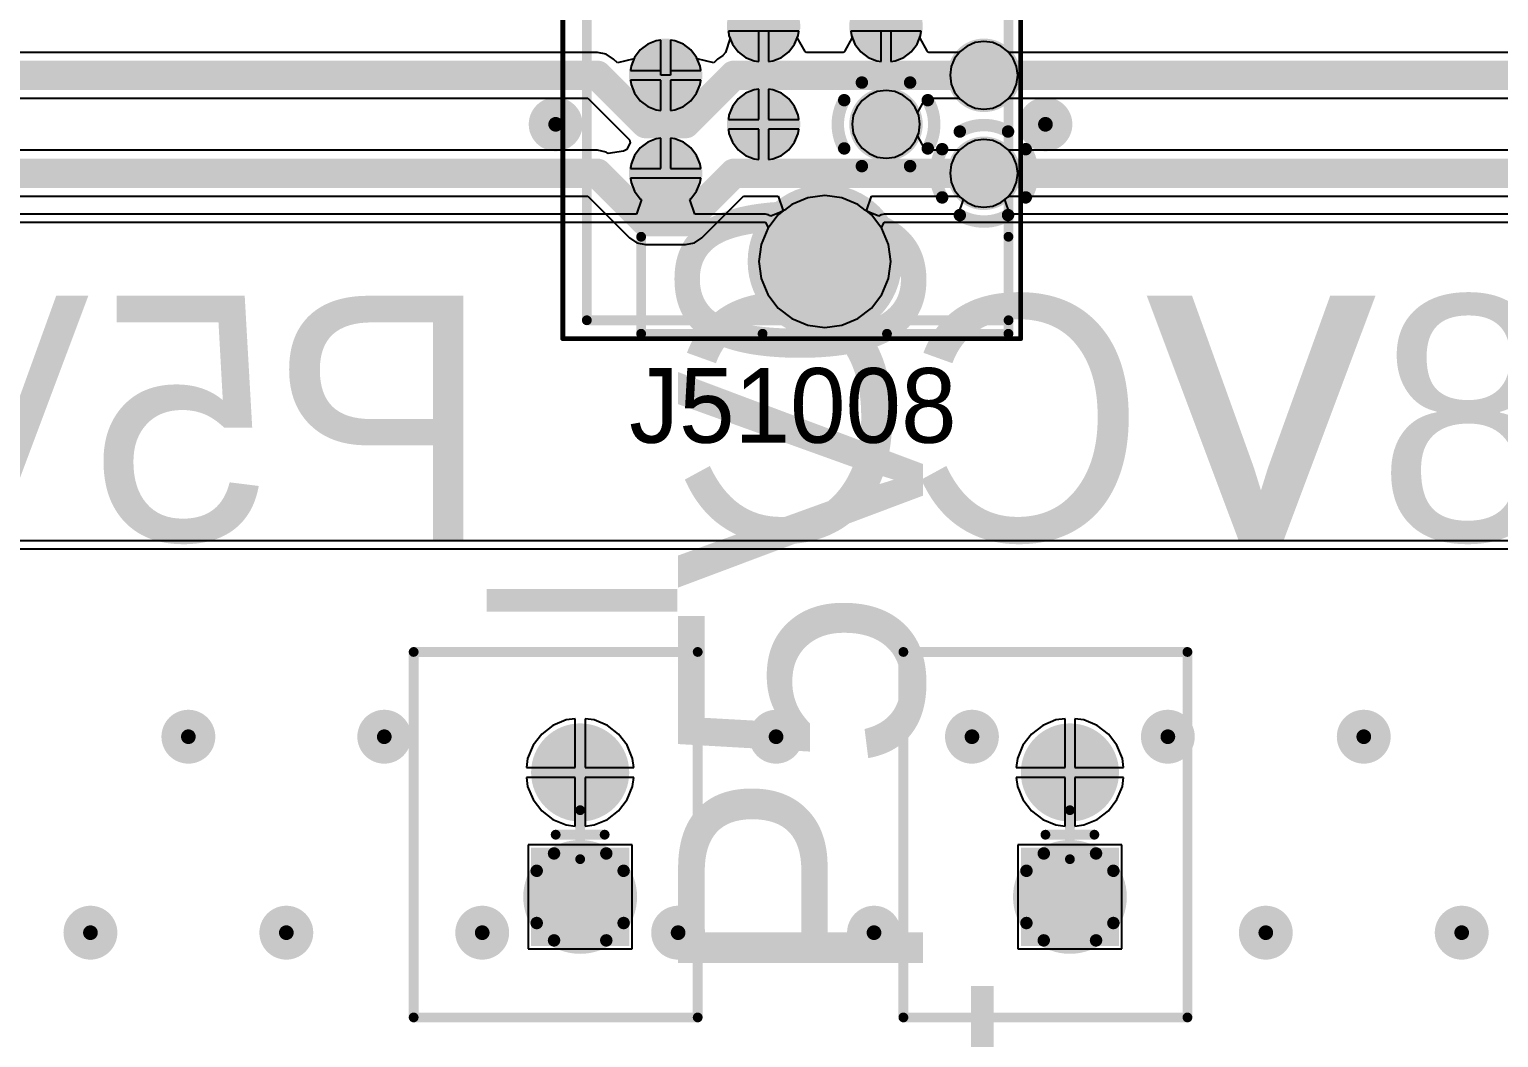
# Model space of a CAD drawing. Header units: millimetres. Extents: x 372 to 687, y 380 to 482.
# Drawn here: x 414.75 to 444.75, y 421.86 to 442.44 of the extents above; entities that cross this region are included whole.
import ezdxf

# ---------------------------------------------------------------- set-up
doc = ezdxf.new("R2010")
doc.units = ezdxf.units.MM
for name, color, linetype in [('BottomLayer', 5, 'Continuous'), ('BottomOverlay', 54, 'Continuous'), ('BottomSolder', 6, 'Continuous'), ('InternalPlane1', 76, 'Continuous'), ('InternalPlane2', 16, 'Continuous'), ('Mechanical13', 56, 'Continuous'), ('Mechanical15', 56, 'Continuous'), ('MultiLayer', 9, 'Continuous'), ('PadHoleLayer', 156, 'Continuous'), ('TopLayer', 1, 'Continuous'), ('TopOverlay', 2, 'Continuous'), ('TopSolder', 216, 'Continuous'), ('ViaHoleLayer', 16, 'Continuous')]:
    doc.layers.add(name, color=color, linetype=linetype)

# ---------------------------------------------------------------- blocks, each defined once
blk = doc.blocks.new('PCI_E_______36P_324')
at = {"layer": 'BottomLayer'}
for points, const_width in [([(7.238, 3.245, 1), (7.763, 3.245, 1)], 0.525), ([(9.238, 3.245, 1), (9.763, 3.245, 1)], 0.525), ([(6.238, 1.245, 1), (6.763, 1.245, 1)], 0.525), ([(8.238, 1.245, 1), (8.763, 1.245, 1)], 0.525), ([(10.788, -0.005, 1), (11.813, -0.005, 1)], 1.025), ([(6.238, -1.255, 1), (6.763, -1.255, 1)], 0.525), ([(8.238, -1.255, 1), (8.763, -1.255, 1)], 0.525), ([(7.238, -3.255, 1), (7.763, -3.255, 1)], 0.525), ([(9.238, -3.255, 1), (9.763, -3.255, 1)], 0.525)]:
    blk.add_lwpolyline(points, format="xyb", close=True, dxfattribs=dict(at, const_width=const_width))
at = {"layer": 'BottomSolder'}
for points, const_width in [([(7.187, 3.245, 1), (7.814, 3.245, 1)], 0.627), ([(9.187, 3.245, 1), (9.814, 3.245, 1)], 0.627), ([(6.187, 1.245, 1), (6.814, 1.245, 1)], 0.627), ([(8.187, 1.245, 1), (8.814, 1.245, 1)], 0.627), ([(10.737, -0.005, 1), (11.864, -0.005, 1)], 1.127), ([(6.187, -1.255, 1), (6.814, -1.255, 1)], 0.627), ([(8.187, -1.255, 1), (8.814, -1.255, 1)], 0.627), ([(7.187, -3.255, 1), (7.814, -3.255, 1)], 0.627), ([(9.187, -3.255, 1), (9.814, -3.255, 1)], 0.627)]:
    blk.add_lwpolyline(points, format="xyb", close=True, dxfattribs=dict(at, const_width=const_width))
at = {"layer": 'InternalPlane1', "const_width": 0.254}
for points in [[(9.008, 4.098, -0.267949), (9.993, 4.098)], [(8.647, 2.752, -0.267949), (8.647, 3.737)], [(10.354, 3.737, -0.267949), (10.354, 2.752)], [(9.993, 2.392, -0.267949), (9.008, 2.392)]]:
    blk.add_lwpolyline(points, format="xyb", dxfattribs=at)
at = {"layer": 'InternalPlane1'}
for points, const_width in [([(8.944, 4.098, 1), (9.071, 4.098, 1)], 0.127), ([(9.929, 4.098, 1), (10.056, 4.098, 1)], 0.127), ([(7.125, 3.245, 1), (7.875, 3.245, 1)], 0.75), ([(8.584, 3.737, 1), (8.711, 3.737, 1)], 0.127), ([(10.29, 3.737, 1), (10.417, 3.737, 1)], 0.127), ([(8.584, 2.752, 1), (8.711, 2.752, 1)], 0.127), ([(10.29, 2.752, 1), (10.417, 2.752, 1)], 0.127), ([(8.944, 2.392, 1), (9.071, 2.392, 1)], 0.127), ([(9.929, 2.392, 1), (10.056, 2.392, 1)], 0.127), ([(6.125, 1.245, 1), (6.875, 1.245, 1)], 0.75), ([(8.125, 1.245, 1), (8.875, 1.245, 1)], 0.75), ([(10.513, -0.005, 1), (12.088, -0.005, 1)], 1.575), ([(6.125, -1.255, 1), (6.875, -1.255, 1)], 0.75), ([(8.125, -1.255, 1), (8.875, -1.255, 1)], 0.75), ([(7.125, -3.255, 1), (7.875, -3.255, 1)], 0.75), ([(9.125, -3.255, 1), (9.875, -3.255, 1)], 0.75)]:
    blk.add_lwpolyline(points, format="xyb", close=True, dxfattribs=dict(at, const_width=const_width))
at = {"layer": 'InternalPlane2'}
for points, const_width in [([(7.125, 3.245, 1), (7.875, 3.245, 1)], 0.75), ([(9.125, 3.245, 1), (9.875, 3.245, 1)], 0.75), ([(7.944, 2.098, 1), (8.071, 2.098, 1)], 0.127), ([(8.929, 2.098, 1), (9.056, 2.098, 1)], 0.127), ([(6.125, 1.245, 1), (6.875, 1.245, 1)], 0.75), ([(7.584, 1.737, 1), (7.711, 1.737, 1)], 0.127), ([(9.29, 1.737, 1), (9.417, 1.737, 1)], 0.127), ([(10.513, -0.005, 1), (12.088, -0.005, 1)], 1.575), ([(7.584, 0.752, 1), (7.711, 0.752, 1)], 0.127), ([(9.29, 0.752, 1), (9.417, 0.752, 1)], 0.127), ([(7.944, 0.392, 1), (8.071, 0.392, 1)], 0.127), ([(8.929, 0.392, 1), (9.056, 0.392, 1)], 0.127), ([(6.125, -1.255, 1), (6.875, -1.255, 1)], 0.75), ([(8.125, -1.255, 1), (8.875, -1.255, 1)], 0.75), ([(7.125, -3.255, 1), (7.875, -3.255, 1)], 0.75), ([(9.125, -3.255, 1), (9.875, -3.255, 1)], 0.75)]:
    blk.add_lwpolyline(points, format="xyb", close=True, dxfattribs=dict(at, const_width=const_width))
at = {"layer": 'InternalPlane2', "const_width": 0.254}
for points in [[(8.008, 2.098, -0.267949), (8.993, 2.098)], [(7.647, 0.752, -0.267949), (7.647, 1.737)], [(9.354, 1.737, -0.267949), (9.354, 0.752)], [(8.993, 0.392, -0.267949), (8.008, 0.392)]]:
    blk.add_lwpolyline(points, format="xyb", dxfattribs=at)
at = {"layer": 'Mechanical13', "const_width": 0.2}
for points in [[(12.5, 3.747), (-12.5, 3.747)], [(12.5, -4.864), (12.5, 3.747)], [(12.5, -4.864), (-12.5, -4.864)]]:
    blk.add_lwpolyline(points, dxfattribs=at)
at = {"layer": 'Mechanical13', "const_width": 0.1}
for points in [[(12.45, 3.747, 1), (12.55, 3.747, 1)], [(12.45, 3.747, 1), (12.55, 3.747, 1)], [(12.45, -4.864, 1), (12.55, -4.864, 1)], [(12.45, -4.864, 1), (12.55, -4.864, 1)]]:
    blk.add_lwpolyline(points, format="xyb", close=True, dxfattribs=at)
at = {"layer": 'Mechanical15', "const_width": 0.1}
for points in [[(12.875, 3.995), (-12.6, 3.995)], [(12.875, -5.355), (12.875, 3.995)], [(12.875, -5.355), (-12.6, -5.355)]]:
    blk.add_lwpolyline(points, dxfattribs=at)
at = {"layer": 'Mechanical15', "const_width": 0.05}
for points in [[(12.85, 3.995, 1), (12.9, 3.995, 1)], [(12.85, 3.995, 1), (12.9, 3.995, 1)], [(12.85, -5.355, 1), (12.9, -5.355, 1)], [(12.85, -5.355, 1), (12.9, -5.355, 1)]]:
    blk.add_lwpolyline(points, format="xyb", close=True, dxfattribs=at)
at = {"layer": 'MultiLayer'}
for points, const_width in [([(7.238, 3.245, 1), (7.763, 3.245, 1)], 0.525), ([(9.238, 3.245, 1), (9.763, 3.245, 1)], 0.525), ([(6.238, 1.245, 1), (6.763, 1.245, 1)], 0.525), ([(8.238, 1.245, 1), (8.763, 1.245, 1)], 0.525), ([(10.788, -0.005, 1), (11.813, -0.005, 1)], 1.025), ([(6.238, -1.255, 1), (6.763, -1.255, 1)], 0.525), ([(8.238, -1.255, 1), (8.763, -1.255, 1)], 0.525), ([(7.238, -3.255, 1), (7.763, -3.255, 1)], 0.525), ([(9.238, -3.255, 1), (9.763, -3.255, 1)], 0.525)]:
    blk.add_lwpolyline(points, format="xyb", close=True, dxfattribs=dict(at, const_width=const_width))
at = {"layer": 'PadHoleLayer'}
for points, const_width in [([(7.325, 3.245, 1), (7.675, 3.245, 1)], 0.35), ([(9.325, 3.245, 1), (9.675, 3.245, 1)], 0.35), ([(6.325, 1.245, 1), (6.675, 1.245, 1)], 0.35), ([(8.325, 1.245, 1), (8.675, 1.245, 1)], 0.35), ([(10.713, -0.005, 1), (11.888, -0.005, 1)], 1.175), ([(6.325, -1.255, 1), (6.675, -1.255, 1)], 0.35), ([(8.325, -1.255, 1), (8.675, -1.255, 1)], 0.35), ([(7.325, -3.255, 1), (7.675, -3.255, 1)], 0.35), ([(9.325, -3.255, 1), (9.675, -3.255, 1)], 0.35)]:
    blk.add_lwpolyline(points, format="xyb", close=True, dxfattribs=dict(at, const_width=const_width))
at = {"layer": 'TopLayer'}
for points, const_width in [([(7.238, 3.245, 1), (7.763, 3.245, 1)], 0.525), ([(9.238, 3.245, 1), (9.763, 3.245, 1)], 0.525), ([(6.238, 1.245, 1), (6.763, 1.245, 1)], 0.525), ([(8.238, 1.245, 1), (8.763, 1.245, 1)], 0.525), ([(10.788, -0.005, 1), (11.813, -0.005, 1)], 1.025), ([(6.238, -1.255, 1), (6.763, -1.255, 1)], 0.525), ([(8.238, -1.255, 1), (8.763, -1.255, 1)], 0.525), ([(7.238, -3.255, 1), (7.763, -3.255, 1)], 0.525), ([(9.238, -3.255, 1), (9.763, -3.255, 1)], 0.525)]:
    blk.add_lwpolyline(points, format="xyb", close=True, dxfattribs=dict(at, const_width=const_width))
at = {"layer": 'TopOverlay', "const_width": 0.2}
for points in [[(12.775, 3.745), (10.795, 3.745)], [(12.775, 1.265), (12.775, 3.745)], [(12.775, -3.755), (12.775, -1.275)], [(12.775, -3.755), (10.795, -3.755)]]:
    blk.add_lwpolyline(points, dxfattribs=at)
at = {"layer": 'TopOverlay', "const_width": 0.1}
for points in [[(10.745, 3.745, 1), (10.845, 3.745, 1)], [(12.725, 3.745, 1), (12.825, 3.745, 1)], [(12.725, 3.745, 1), (12.825, 3.745, 1)], [(12.725, 1.265, 1), (12.825, 1.265, 1)], [(12.725, -1.275, 1), (12.825, -1.275, 1)], [(10.745, -3.755, 1), (10.845, -3.755, 1)], [(12.725, -3.755, 1), (12.825, -3.755, 1)], [(12.725, -3.755, 1), (12.825, -3.755, 1)]]:
    blk.add_lwpolyline(points, format="xyb", close=True, dxfattribs=at)
at = {"layer": 'TopSolder'}
for points, const_width in [([(7.187, 3.245, 1), (7.814, 3.245, 1)], 0.627), ([(9.187, 3.245, 1), (9.814, 3.245, 1)], 0.627), ([(6.187, 1.245, 1), (6.814, 1.245, 1)], 0.627), ([(8.187, 1.245, 1), (8.814, 1.245, 1)], 0.627), ([(10.737, -0.005, 1), (11.864, -0.005, 1)], 1.127), ([(6.187, -1.255, 1), (6.814, -1.255, 1)], 0.627), ([(8.187, -1.255, 1), (8.814, -1.255, 1)], 0.627), ([(7.187, -3.255, 1), (7.814, -3.255, 1)], 0.627), ([(9.187, -3.255, 1), (9.814, -3.255, 1)], 0.627)]:
    blk.add_lwpolyline(points, format="xyb", close=True, dxfattribs=dict(at, const_width=const_width))
blk = doc.blocks.new('JST_2P_B_413')
at = {"layer": 'BottomLayer', "const_width": 0.9}
blk.add_lwpolyline([(-0.45, -1.27, 1), (0.45, -1.27, 1)], format="xyb", close=True, dxfattribs=at)
at = {"layer": 'BottomLayer'}
blk.add_solid([(-0.9, 0.37), (0.9, 0.37), (-0.9, 2.17), (0.9, 2.17)], dxfattribs=at)
at = {"layer": 'BottomSolder', "const_width": 1.002}
blk.add_lwpolyline([(-0.501, -1.27, 1), (0.501, -1.27, 1)], format="xyb", close=True, dxfattribs=at)
at = {"layer": 'BottomSolder'}
blk.add_solid([(-1.002, 0.268), (1.002, 0.268), (-1.002, 2.272), (1.002, 2.272)], dxfattribs=at)
at = {"layer": 'InternalPlane1', "const_width": 0.8}
for points in [[(-0.4, 1.27, 1), (0.4, 1.27, 1)], [(-0.4, -1.27, 1), (0.4, -1.27, 1)]]:
    blk.add_lwpolyline(points, format="xyb", close=True, dxfattribs=at)
at = {"layer": 'InternalPlane2', "const_width": 0.254}
for points in [[(-0.533, 2.157, -0.277325), (0.533, 2.157)], [(-0.887, 0.737, -0.277325), (-0.887, 1.803)], [(0.887, 1.803, -0.277325), (0.887, 0.737)], [(0.533, 0.383, -0.277325), (-0.533, 0.383)]]:
    blk.add_lwpolyline(points, format="xyb", dxfattribs=at)
at = {"layer": 'InternalPlane2'}
for points, const_width in [([(-0.597, 2.157, 1), (-0.47, 2.157, 1)], 0.127), ([(0.47, 2.157, 1), (0.597, 2.157, 1)], 0.127), ([(-0.951, 1.803, 1), (-0.824, 1.803, 1)], 0.127), ([(0.824, 1.803, 1), (0.951, 1.803, 1)], 0.127), ([(-0.951, 0.737, 1), (-0.824, 0.737, 1)], 0.127), ([(0.824, 0.737, 1), (0.951, 0.737, 1)], 0.127), ([(-0.597, 0.383, 1), (-0.47, 0.383, 1)], 0.127), ([(0.47, 0.383, 1), (0.597, 0.383, 1)], 0.127), ([(-0.4, -1.27, 1), (0.4, -1.27, 1)], 0.8)]:
    blk.add_lwpolyline(points, format="xyb", close=True, dxfattribs=dict(at, const_width=const_width))
at = {"layer": 'Mechanical15', "const_width": 0.2}
for points in [[(-2.4, 3.73), (-2.4, -3.73)], [(3.4, 3.73), (-2.4, 3.73)], [(3.4, 3.73), (3.4, -3.73)], [(0, 0.5), (0, -0.5)], [(0.5, 0), (-0.5, 0)], [(3.4, -3.73), (-2.4, -3.73)]]:
    blk.add_lwpolyline(points, dxfattribs=at)
at = {"layer": 'Mechanical15', "const_width": 0.1}
for points in [[(-2.45, 3.73, 1), (-2.35, 3.73, 1)], [(-2.45, 3.73, 1), (-2.35, 3.73, 1)], [(3.35, 3.73, 1), (3.45, 3.73, 1)], [(3.35, 3.73, 1), (3.45, 3.73, 1)], [(-0.05, 0.5, 1), (0.05, 0.5, 1)], [(-0.55, 0, 1), (-0.45, 0, 1)], [(0.45, 0, 1), (0.55, 0, 1)], [(-0.05, -0.5, 1), (0.05, -0.5, 1)], [(-2.45, -3.73, 1), (-2.35, -3.73, 1)], [(-2.45, -3.73, 1), (-2.35, -3.73, 1)], [(3.35, -3.73, 1), (3.45, -3.73, 1)], [(3.35, -3.73, 1), (3.45, -3.73, 1)]]:
    blk.add_lwpolyline(points, format="xyb", close=True, dxfattribs=at)
at = {"layer": 'MultiLayer', "const_width": 0.9}
blk.add_lwpolyline([(-0.45, -1.27, 1), (0.45, -1.27, 1)], format="xyb", close=True, dxfattribs=at)
at = {"layer": 'MultiLayer'}
blk.add_solid([(-0.9, 0.37), (0.9, 0.37), (-0.9, 2.17), (0.9, 2.17)], dxfattribs=at)
at = {"layer": 'PadHoleLayer', "const_width": 0.4}
for points in [[(-0.2, 1.27, 1), (0.2, 1.27, 1)], [(-0.2, -1.27, 1), (0.2, -1.27, 1)]]:
    blk.add_lwpolyline(points, format="xyb", close=True, dxfattribs=at)
at = {"layer": 'TopLayer', "const_width": 0.9}
blk.add_lwpolyline([(-0.45, -1.27, 1), (0.45, -1.27, 1)], format="xyb", close=True, dxfattribs=at)
at = {"layer": 'TopLayer'}
blk.add_solid([(-0.9, 0.37), (0.9, 0.37), (-0.9, 2.17), (0.9, 2.17)], dxfattribs=at)
at = {"layer": 'TopSolder', "const_width": 1.002}
blk.add_lwpolyline([(-0.501, -1.27, 1), (0.501, -1.27, 1)], format="xyb", close=True, dxfattribs=at)
at = {"layer": 'TopSolder'}
blk.add_solid([(-1.002, 0.268), (1.002, 0.268), (-1.002, 2.272), (1.002, 2.272)], dxfattribs=at)
blk = doc.blocks.new('JST_2P_B_414')
at = {"layer": 'BottomLayer', "const_width": 0.9}
blk.add_lwpolyline([(-0.45, -1.27, 1), (0.45, -1.27, 1)], format="xyb", close=True, dxfattribs=at)
at = {"layer": 'BottomLayer'}
blk.add_solid([(-0.9, 0.37), (0.9, 0.37), (-0.9, 2.17), (0.9, 2.17)], dxfattribs=at)
at = {"layer": 'BottomSolder', "const_width": 1.002}
blk.add_lwpolyline([(-0.501, -1.27, 1), (0.501, -1.27, 1)], format="xyb", close=True, dxfattribs=at)
at = {"layer": 'BottomSolder'}
blk.add_solid([(-1.002, 0.268), (1.002, 0.268), (-1.002, 2.272), (1.002, 2.272)], dxfattribs=at)
at = {"layer": 'InternalPlane1', "const_width": 0.8}
for points in [[(-0.4, 1.27, 1), (0.4, 1.27, 1)], [(-0.4, -1.27, 1), (0.4, -1.27, 1)]]:
    blk.add_lwpolyline(points, format="xyb", close=True, dxfattribs=at)
at = {"layer": 'InternalPlane2', "const_width": 0.254}
for points in [[(-0.533, 2.157, -0.277325), (0.533, 2.157)], [(-0.887, 0.737, -0.277325), (-0.887, 1.803)], [(0.887, 1.803, -0.277325), (0.887, 0.737)], [(0.533, 0.383, -0.277325), (-0.533, 0.383)]]:
    blk.add_lwpolyline(points, format="xyb", dxfattribs=at)
at = {"layer": 'InternalPlane2'}
for points, const_width in [([(-0.597, 2.157, 1), (-0.47, 2.157, 1)], 0.127), ([(0.47, 2.157, 1), (0.597, 2.157, 1)], 0.127), ([(-0.951, 1.803, 1), (-0.824, 1.803, 1)], 0.127), ([(0.824, 1.803, 1), (0.951, 1.803, 1)], 0.127), ([(-0.951, 0.737, 1), (-0.824, 0.737, 1)], 0.127), ([(0.824, 0.737, 1), (0.951, 0.737, 1)], 0.127), ([(-0.597, 0.383, 1), (-0.47, 0.383, 1)], 0.127), ([(0.47, 0.383, 1), (0.597, 0.383, 1)], 0.127), ([(-0.4, -1.27, 1), (0.4, -1.27, 1)], 0.8)]:
    blk.add_lwpolyline(points, format="xyb", close=True, dxfattribs=dict(at, const_width=const_width))
at = {"layer": 'Mechanical15', "const_width": 0.2}
for points in [[(-2.4, 3.73), (-2.4, -3.73)], [(3.4, 3.73), (-2.4, 3.73)], [(3.4, 3.73), (3.4, -3.73)], [(0, 0.5), (0, -0.5)], [(0.5, 0), (-0.5, 0)], [(3.4, -3.73), (-2.4, -3.73)]]:
    blk.add_lwpolyline(points, dxfattribs=at)
at = {"layer": 'Mechanical15', "const_width": 0.1}
for points in [[(-2.45, 3.73, 1), (-2.35, 3.73, 1)], [(-2.45, 3.73, 1), (-2.35, 3.73, 1)], [(3.35, 3.73, 1), (3.45, 3.73, 1)], [(3.35, 3.73, 1), (3.45, 3.73, 1)], [(-0.05, 0.5, 1), (0.05, 0.5, 1)], [(-0.55, 0, 1), (-0.45, 0, 1)], [(0.45, 0, 1), (0.55, 0, 1)], [(-0.05, -0.5, 1), (0.05, -0.5, 1)], [(-2.45, -3.73, 1), (-2.35, -3.73, 1)], [(-2.45, -3.73, 1), (-2.35, -3.73, 1)], [(3.35, -3.73, 1), (3.45, -3.73, 1)], [(3.35, -3.73, 1), (3.45, -3.73, 1)]]:
    blk.add_lwpolyline(points, format="xyb", close=True, dxfattribs=at)
at = {"layer": 'MultiLayer', "const_width": 0.9}
blk.add_lwpolyline([(-0.45, -1.27, 1), (0.45, -1.27, 1)], format="xyb", close=True, dxfattribs=at)
at = {"layer": 'MultiLayer'}
blk.add_solid([(-0.9, 0.37), (0.9, 0.37), (-0.9, 2.17), (0.9, 2.17)], dxfattribs=at)
at = {"layer": 'PadHoleLayer', "const_width": 0.4}
for points in [[(-0.2, 1.27, 1), (0.2, 1.27, 1)], [(-0.2, -1.27, 1), (0.2, -1.27, 1)]]:
    blk.add_lwpolyline(points, format="xyb", close=True, dxfattribs=at)
at = {"layer": 'TopLayer', "const_width": 0.9}
blk.add_lwpolyline([(-0.45, -1.27, 1), (0.45, -1.27, 1)], format="xyb", close=True, dxfattribs=at)
at = {"layer": 'TopLayer'}
blk.add_solid([(-0.9, 0.37), (0.9, 0.37), (-0.9, 2.17), (0.9, 2.17)], dxfattribs=at)
at = {"layer": 'TopSolder', "const_width": 1.002}
blk.add_lwpolyline([(-0.501, -1.27, 1), (0.501, -1.27, 1)], format="xyb", close=True, dxfattribs=at)
at = {"layer": 'TopSolder'}
blk.add_solid([(-1.002, 0.268), (1.002, 0.268), (-1.002, 2.272), (1.002, 2.272)], dxfattribs=at)

msp = doc.modelspace()

# ---------------------------------------------------------------- linework, layer by layer
at = {"layer": 'BottomLayer'}
for p, q in [((427.555, 442.206), (427.379, 442.133)), ((427.645, 442.218), (427.555, 442.206)), ((427.645, 441.5), (427.645, 442.218)), ((427.934, 442.206), (427.845, 442.218)), ((427.845, 442.218), (427.845, 441.5)), ((428.11, 442.133), (427.934, 442.206)), ((429.06, 442.259), (428.969, 441.969)), ((429.745, 442.4), (429.027, 442.4)), ((429.027, 442.4), (429.038, 442.31)), ((429.038, 442.31), (429.06, 442.259)), ((430.463, 442.4), (429.745, 442.4)), ((430.434, 442.269), (430.451, 442.31)), ((430.594, 441.986), (430.434, 442.269)), ((430.451, 442.31), (430.463, 442.4)), ((431.556, 442.269), (431.395, 441.986)), ((432.245, 442.4), (431.527, 442.4)), ((431.527, 442.4), (431.538, 442.31)), ((431.538, 442.31), (431.556, 442.269)), ((432.963, 442.4), (432.245, 442.4)), ((432.934, 442.269), (432.951, 442.31)), ((433.094, 441.986), (432.934, 442.269)), ((432.951, 442.31), (432.963, 442.4)), ((426.352, 441.969), (404.748, 441.969)), ((426.531, 441.933), (426.352, 441.969)), ((426.683, 441.831), (426.531, 441.933)), ((427.228, 442.017), (427.111, 441.865)), ((427.379, 442.133), (427.228, 442.017)), ((428.262, 442.017), (428.11, 442.133)), ((428.378, 441.865), (428.262, 442.017)), ((428.911, 441.902), (428.806, 441.831)), ((428.969, 441.969), (428.911, 441.902)), ((430.621, 441.969), (430.594, 441.986)), ((431.369, 441.969), (430.621, 441.969)), ((431.395, 441.986), (431.369, 441.969)), ((433.121, 441.969), (433.094, 441.986)), ((433.741, 441.969), (433.121, 441.969)), ((433.756, 441.988), (433.741, 441.969)), ((433.899, 442.098), (433.756, 441.988)), ((434.066, 442.167), (433.899, 442.098)), ((434.245, 442.19), (434.066, 442.167)), ((434.423, 442.167), (434.245, 442.19)), ((434.59, 442.098), (434.423, 442.167)), ((434.733, 441.988), (434.59, 442.098)), ((434.748, 441.969), (434.733, 441.988)), ((456.157, 441.969), (434.748, 441.969)), ((426.761, 441.753), (426.683, 441.831)), ((427.1, 441.838), (426.761, 441.753)), ((427.111, 441.865), (427.1, 441.838)), ((428.389, 441.838), (428.378, 441.865)), ((428.728, 441.753), (428.389, 441.838)), ((428.806, 441.831), (428.728, 441.753)), ((427.845, 441.5), (427.645, 441.5)), ((404.748, 441.031), (426.157, 441.031)), ((426.157, 441.031), (427.005, 440.183)), ((433.028, 440.991), (433.079, 441.031)), ((433.079, 441.031), (433.741, 441.031)), ((433.741, 441.031), (433.756, 441.011)), ((433.756, 441.011), (433.899, 440.901)), ((434.59, 440.901), (434.733, 441.011)), ((434.733, 441.011), (434.748, 441.031)), ((434.748, 441.031), (456.352, 441.031)), ((432.89, 440.731), (433.028, 440.991)), ((432.912, 440.678), (432.89, 440.731)), ((433.899, 440.901), (434.066, 440.832)), ((434.066, 440.832), (434.245, 440.809)), ((434.245, 440.809), (434.423, 440.832)), ((434.423, 440.832), (434.59, 440.901)), ((432.936, 440.5), (432.912, 440.678)), ((432.912, 440.321), (432.936, 440.5)), ((427.024, 440.127), (426.95, 439.989)), ((427.005, 440.183), (427.024, 440.127)), ((432.89, 440.269), (432.912, 440.321)), ((433.028, 440.008), (432.89, 440.269)), ((434.066, 440.167), (433.899, 440.098)), ((434.245, 440.19), (434.066, 440.167)), ((434.423, 440.167), (434.245, 440.19)), ((434.59, 440.098), (434.423, 440.167)), ((426.352, 439.969), (404.748, 439.969)), ((426.531, 439.933), (426.352, 439.969)), ((426.569, 439.907), (426.531, 439.933)), ((426.884, 439.95), (426.569, 439.907)), ((426.95, 439.989), (426.884, 439.95)), ((433.079, 439.969), (433.028, 440.008)), ((433.741, 439.969), (433.079, 439.969)), ((433.756, 439.988), (433.741, 439.969)), ((433.899, 440.098), (433.756, 439.988)), ((434.733, 439.988), (434.59, 440.098)), ((434.748, 439.969), (434.733, 439.988)), ((446.998, 439.969), (434.748, 439.969)), ((404.748, 439.031), (426.157, 439.031)), ((426.157, 439.031), (427.005, 438.183)), ((428.484, 438.183), (429.332, 439.031)), ((429.332, 439.031), (430.043, 439.031)), ((430.043, 439.031), (430.145, 438.731)), ((431.844, 438.731), (431.946, 439.031)), ((431.946, 439.031), (433.741, 439.031)), ((433.741, 439.031), (433.756, 439.011)), ((433.756, 439.011), (433.899, 438.901)), ((433.899, 438.901), (434.066, 438.832)), ((434.423, 438.832), (434.59, 438.901)), ((434.59, 438.901), (434.733, 439.011)), ((434.733, 439.011), (434.748, 439.031)), ((434.748, 439.031), (456.352, 439.031)), ((430.043, 438.652), (429.829, 438.373)), ((430.145, 438.731), (430.043, 438.652)), ((431.947, 438.652), (431.844, 438.731)), ((432.161, 438.373), (431.947, 438.652)), ((434.066, 438.832), (434.245, 438.809)), ((434.245, 438.809), (434.423, 438.832)), ((429.829, 438.373), (429.694, 438.048)), ((432.295, 438.048), (432.161, 438.373)), ((427.005, 438.183), (427.157, 438.081)), ((427.157, 438.081), (427.337, 438.046)), ((427.337, 438.046), (428.153, 438.046)), ((428.153, 438.046), (428.332, 438.081)), ((428.332, 438.081), (428.484, 438.183)), ((429.694, 438.048), (429.648, 437.7)), ((432.341, 437.7), (432.295, 438.048)), ((429.648, 437.7), (429.694, 437.351)), ((432.295, 437.351), (432.341, 437.7)), ((429.694, 437.351), (429.829, 437.026)), ((432.161, 437.026), (432.295, 437.351)), ((429.829, 437.026), (430.043, 436.747)), ((431.947, 436.747), (432.161, 437.026)), ((430.043, 436.747), (430.321, 436.533)), ((430.321, 436.533), (430.646, 436.399)), ((431.343, 436.399), (431.668, 436.533)), ((431.668, 436.533), (431.947, 436.747)), ((430.646, 436.399), (430.995, 436.353)), ((430.995, 436.353), (431.343, 436.399)), ((425.445, 428.231), (425.215, 428.055)), ((425.713, 428.342), (425.445, 428.231)), ((425.9, 428.366), (425.713, 428.342)), ((425.9, 427.37), (425.9, 428.366)), ((426.287, 428.342), (426.1, 428.366)), ((426.1, 428.366), (426.1, 427.37)), ((426.555, 428.231), (426.287, 428.342)), ((426.785, 428.055), (426.555, 428.231)), ((435.445, 428.231), (435.215, 428.055)), ((435.713, 428.342), (435.445, 428.231)), ((435.9, 428.366), (435.713, 428.342)), ((435.9, 427.37), (435.9, 428.366)), ((436.287, 428.342), (436.1, 428.366)), ((436.1, 428.366), (436.1, 427.37)), ((436.555, 428.231), (436.287, 428.342)), ((436.785, 428.055), (436.555, 428.231)), ((425.039, 427.825), (424.928, 427.557)), ((425.215, 428.055), (425.039, 427.825)), ((426.961, 427.825), (426.785, 428.055)), ((427.072, 427.557), (426.961, 427.825)), ((435.039, 427.825), (434.928, 427.557)), ((435.215, 428.055), (435.039, 427.825)), ((436.961, 427.825), (436.785, 428.055)), ((437.072, 427.557), (436.961, 427.825)), ((424.928, 427.557), (424.904, 427.37)), ((427.096, 427.37), (427.072, 427.557)), ((434.928, 427.557), (434.904, 427.37)), ((437.096, 427.37), (437.072, 427.557)), ((424.904, 427.37), (425.9, 427.37)), ((426.1, 427.37), (427.096, 427.37)), ((434.904, 427.37), (435.9, 427.37)), ((436.1, 427.37), (437.096, 427.37)), ((425.9, 427.17), (424.904, 427.17)), ((424.904, 427.17), (424.928, 426.983)), ((424.928, 426.983), (425.039, 426.715)), ((425.9, 426.174), (425.9, 427.17)), ((427.096, 427.17), (426.1, 427.17)), ((426.1, 427.17), (426.1, 426.174)), ((426.961, 426.715), (427.072, 426.983)), ((427.072, 426.983), (427.096, 427.17)), ((435.9, 427.17), (434.904, 427.17)), ((434.904, 427.17), (434.928, 426.983)), ((434.928, 426.983), (435.039, 426.715)), ((435.9, 426.174), (435.9, 427.17)), ((437.096, 427.17), (436.1, 427.17)), ((436.1, 427.17), (436.1, 426.174)), ((436.961, 426.715), (437.072, 426.983)), ((437.072, 426.983), (437.096, 427.17)), ((425.039, 426.715), (425.215, 426.485)), ((426.785, 426.485), (426.961, 426.715)), ((435.039, 426.715), (435.215, 426.485)), ((436.785, 426.485), (436.961, 426.715)), ((425.215, 426.485), (425.445, 426.309)), ((425.445, 426.309), (425.713, 426.198)), ((426.287, 426.198), (426.555, 426.309)), ((426.555, 426.309), (426.785, 426.485)), ((435.215, 426.485), (435.445, 426.309)), ((435.445, 426.309), (435.713, 426.198)), ((436.287, 426.198), (436.555, 426.309)), ((436.555, 426.309), (436.785, 426.485)), ((425.713, 426.198), (425.9, 426.174)), ((426.1, 426.174), (426.287, 426.198)), ((435.713, 426.198), (435.9, 426.174)), ((436.1, 426.174), (436.287, 426.198)), ((427.06, 425.79), (424.94, 425.79)), ((424.94, 425.79), (424.94, 423.67)), ((427.06, 423.67), (427.06, 425.79)), ((437.06, 425.79), (434.94, 425.79)), ((434.94, 425.79), (434.94, 423.67)), ((437.06, 423.67), (437.06, 425.79)), ((424.94, 423.67), (427.06, 423.67)), ((434.94, 423.67), (437.06, 423.67))]:
    msp.add_line(p, q, dxfattribs=at)
at = {"layer": 'BottomLayer', "const_width": 0.6}
for points in [[(404.245, 441.5), (426.352, 441.5)], [(426.352, 441.5), (427.337, 440.515)], [(428.153, 440.515), (429.138, 441.5)], [(429.138, 441.5), (434.245, 441.5)], [(434.245, 441.5), (456.352, 441.5)], [(427.337, 440.515), (428.153, 440.515)], [(404.245, 439.5), (426.352, 439.5)], [(426.352, 439.5), (427.337, 438.515)], [(428.153, 438.515), (429.138, 439.5)], [(429.138, 439.5), (434.245, 439.5)], [(434.245, 439.5), (456.352, 439.5)], [(427.337, 438.515), (428.153, 438.515)]]:
    msp.add_lwpolyline(points, dxfattribs=at)
at = {"layer": 'BottomLayer', "const_width": 0.3}
for points in [[(426.202, 441.5, 1), (426.502, 441.5, 1)], [(426.202, 441.5, 1), (426.502, 441.5, 1)], [(428.988, 441.5, 1), (429.288, 441.5, 1)], [(428.988, 441.5, 1), (429.288, 441.5, 1)], [(434.095, 441.5, 1), (434.395, 441.5, 1)], [(434.095, 441.5, 1), (434.395, 441.5, 1)], [(425.35, 440.5, 1), (425.65, 440.5, 1)], [(427.187, 440.515, 1), (427.487, 440.515, 1)], [(427.187, 440.515, 1), (427.487, 440.515, 1)], [(428.003, 440.515, 1), (428.303, 440.515, 1)], [(428.003, 440.515, 1), (428.303, 440.515, 1)], [(435.35, 440.5, 1), (435.65, 440.5, 1)], [(426.202, 439.5, 1), (426.502, 439.5, 1)], [(426.202, 439.5, 1), (426.502, 439.5, 1)], [(428.988, 439.5, 1), (429.288, 439.5, 1)], [(428.988, 439.5, 1), (429.288, 439.5, 1)], [(434.095, 439.5, 1), (434.395, 439.5, 1)], [(434.095, 439.5, 1), (434.395, 439.5, 1)], [(427.187, 438.515, 1), (427.487, 438.515, 1)], [(427.187, 438.515, 1), (427.487, 438.515, 1)], [(428.003, 438.515, 1), (428.303, 438.515, 1)], [(428.003, 438.515, 1), (428.303, 438.515, 1)], [(417.85, 428, 1), (418.15, 428, 1)], [(421.85, 428, 1), (422.15, 428, 1)], [(429.85, 428, 1), (430.15, 428, 1)], [(433.85, 428, 1), (434.15, 428, 1)], [(437.85, 428, 1), (438.15, 428, 1)], [(441.85, 428, 1), (442.15, 428, 1)], [(415.85, 424, 1), (416.15, 424, 1)], [(419.85, 424, 1), (420.15, 424, 1)], [(423.85, 424, 1), (424.15, 424, 1)], [(427.85, 424, 1), (428.15, 424, 1)], [(431.85, 424, 1), (432.15, 424, 1)], [(439.85, 424, 1), (440.15, 424, 1)], [(443.85, 424, 1), (444.15, 424, 1)]]:
    msp.add_lwpolyline(points, format="xyb", close=True, dxfattribs=at)
at = {"layer": 'InternalPlane1', "const_width": 0.55}
for points in [[(425.225, 440.5, 1), (425.775, 440.5, 1)], [(435.225, 440.5, 1), (435.775, 440.5, 1)], [(417.725, 428, 1), (418.275, 428, 1)], [(421.725, 428, 1), (422.275, 428, 1)], [(429.725, 428, 1), (430.275, 428, 1)], [(433.725, 428, 1), (434.275, 428, 1)], [(437.725, 428, 1), (438.275, 428, 1)], [(441.725, 428, 1), (442.275, 428, 1)], [(415.725, 424, 1), (416.275, 424, 1)], [(419.725, 424, 1), (420.275, 424, 1)], [(423.725, 424, 1), (424.275, 424, 1)], [(427.725, 424, 1), (428.275, 424, 1)], [(431.725, 424, 1), (432.275, 424, 1)], [(439.725, 424, 1), (440.275, 424, 1)], [(443.725, 424, 1), (444.275, 424, 1)]]:
    msp.add_lwpolyline(points, format="xyb", close=True, dxfattribs=at)
at = {"layer": 'InternalPlane2', "const_width": 0.55}
for points in [[(425.225, 440.5, 1), (425.775, 440.5, 1)], [(435.225, 440.5, 1), (435.775, 440.5, 1)], [(417.725, 428, 1), (418.275, 428, 1)], [(421.725, 428, 1), (422.275, 428, 1)], [(429.725, 428, 1), (430.275, 428, 1)], [(433.725, 428, 1), (434.275, 428, 1)], [(437.725, 428, 1), (438.275, 428, 1)], [(441.725, 428, 1), (442.275, 428, 1)], [(415.725, 424, 1), (416.275, 424, 1)], [(419.725, 424, 1), (420.275, 424, 1)], [(423.725, 424, 1), (424.275, 424, 1)], [(427.725, 424, 1), (428.275, 424, 1)], [(431.725, 424, 1), (432.275, 424, 1)], [(439.725, 424, 1), (440.275, 424, 1)], [(443.725, 424, 1), (444.275, 424, 1)]]:
    msp.add_lwpolyline(points, format="xyb", close=True, dxfattribs=at)
at = {"layer": 'MultiLayer', "const_width": 0.3}
for points in [[(425.35, 440.5, 1), (425.65, 440.5, 1)], [(435.35, 440.5, 1), (435.65, 440.5, 1)], [(417.85, 428, 1), (418.15, 428, 1)], [(421.85, 428, 1), (422.15, 428, 1)], [(429.85, 428, 1), (430.15, 428, 1)], [(433.85, 428, 1), (434.15, 428, 1)], [(437.85, 428, 1), (438.15, 428, 1)], [(441.85, 428, 1), (442.15, 428, 1)], [(415.85, 424, 1), (416.15, 424, 1)], [(419.85, 424, 1), (420.15, 424, 1)], [(423.85, 424, 1), (424.15, 424, 1)], [(427.85, 424, 1), (428.15, 424, 1)], [(431.85, 424, 1), (432.15, 424, 1)], [(439.85, 424, 1), (440.15, 424, 1)], [(443.85, 424, 1), (444.15, 424, 1)]]:
    msp.add_lwpolyline(points, format="xyb", close=True, dxfattribs=at)
at = {"layer": 'TopLayer'}
for p, q in [((427.555, 442.206), (427.379, 442.133)), ((427.645, 442.218), (427.555, 442.206)), ((427.645, 441.6), (427.645, 442.218)), ((427.934, 442.206), (427.845, 442.218)), ((427.845, 442.218), (427.845, 441.6)), ((428.11, 442.133), (427.934, 442.206)), ((429.645, 442.4), (429.027, 442.4)), ((429.027, 442.4), (429.038, 442.31)), ((429.038, 442.31), (429.111, 442.134)), ((429.645, 441.781), (429.645, 442.4)), ((430.463, 442.4), (429.845, 442.4)), ((429.845, 442.4), (429.845, 441.781)), ((430.378, 442.134), (430.451, 442.31)), ((430.451, 442.31), (430.463, 442.4)), ((432.145, 442.4), (431.527, 442.4)), ((431.527, 442.4), (431.538, 442.31)), ((431.538, 442.31), (431.611, 442.134)), ((432.145, 441.781), (432.145, 442.4)), ((432.963, 442.4), (432.345, 442.4)), ((432.345, 442.4), (432.345, 441.781)), ((432.878, 442.134), (432.951, 442.31)), ((432.951, 442.31), (432.963, 442.4)), ((427.228, 442.017), (427.111, 441.865)), ((427.379, 442.133), (427.228, 442.017)), ((428.262, 442.017), (428.11, 442.133)), ((428.378, 441.865), (428.262, 442.017)), ((429.111, 442.134), (429.228, 441.982)), ((429.228, 441.982), (429.379, 441.866)), ((430.11, 441.866), (430.262, 441.982)), ((430.262, 441.982), (430.378, 442.134)), ((431.611, 442.134), (431.728, 441.982)), ((431.728, 441.982), (431.879, 441.866)), ((432.61, 441.866), (432.762, 441.982)), ((432.762, 441.982), (432.878, 442.134)), ((433.756, 441.988), (433.646, 441.845)), ((433.899, 442.098), (433.756, 441.988)), ((434.066, 442.167), (433.899, 442.098)), ((434.245, 442.19), (434.066, 442.167)), ((434.423, 442.167), (434.245, 442.19)), ((434.59, 442.098), (434.423, 442.167)), ((434.733, 441.988), (434.59, 442.098)), ((434.843, 441.845), (434.733, 441.988)), ((427.038, 441.689), (427.027, 441.6)), ((427.111, 441.865), (427.038, 441.689)), ((428.451, 441.689), (428.378, 441.865)), ((428.463, 441.6), (428.451, 441.689)), ((429.379, 441.866), (429.555, 441.793)), ((429.555, 441.793), (429.645, 441.781)), ((429.845, 441.781), (429.934, 441.793)), ((429.934, 441.793), (430.11, 441.866)), ((431.879, 441.866), (432.055, 441.793)), ((432.055, 441.793), (432.145, 441.781)), ((432.345, 441.781), (432.434, 441.793)), ((432.434, 441.793), (432.61, 441.866)), ((433.577, 441.678), (433.554, 441.5)), ((433.646, 441.845), (433.577, 441.678)), ((434.912, 441.678), (434.843, 441.845)), ((434.936, 441.5), (434.912, 441.678)), ((427.027, 441.6), (427.645, 441.6)), ((427.645, 441.4), (427.027, 441.4)), ((427.027, 441.4), (427.038, 441.31)), ((427.038, 441.31), (427.111, 441.134)), ((427.645, 440.781), (427.645, 441.4)), ((427.845, 441.6), (428.463, 441.6)), ((428.463, 441.4), (427.845, 441.4)), ((427.845, 441.4), (427.845, 440.781)), ((428.378, 441.134), (428.451, 441.31)), ((428.451, 441.31), (428.463, 441.4)), ((433.554, 441.5), (433.577, 441.321)), ((433.577, 441.321), (433.646, 441.154)), ((434.843, 441.154), (434.912, 441.321)), ((434.912, 441.321), (434.936, 441.5)), ((427.111, 441.134), (427.228, 440.982)), ((428.262, 440.982), (428.378, 441.134)), ((429.228, 441.017), (429.111, 440.865)), ((429.379, 441.133), (429.228, 441.017)), ((429.555, 441.206), (429.379, 441.133)), ((429.645, 441.218), (429.555, 441.206)), ((429.645, 440.6), (429.645, 441.218)), ((429.934, 441.206), (429.845, 441.218)), ((429.845, 441.218), (429.845, 440.6)), ((430.11, 441.133), (429.934, 441.206)), ((430.262, 441.017), (430.11, 441.133)), ((430.378, 440.865), (430.262, 441.017)), ((431.899, 441.098), (431.756, 440.988)), ((432.066, 441.167), (431.899, 441.098)), ((432.245, 441.19), (432.066, 441.167)), ((432.423, 441.167), (432.245, 441.19)), ((432.59, 441.098), (432.423, 441.167)), ((432.733, 440.988), (432.59, 441.098)), ((433.646, 441.154), (433.756, 441.011)), ((433.756, 441.011), (433.899, 440.901)), ((434.59, 440.901), (434.733, 441.011)), ((434.733, 441.011), (434.843, 441.154)), ((427.228, 440.982), (427.379, 440.866)), ((427.379, 440.866), (427.555, 440.793)), ((427.555, 440.793), (427.645, 440.781)), ((427.845, 440.781), (427.934, 440.793)), ((427.934, 440.793), (428.11, 440.866)), ((428.11, 440.866), (428.262, 440.982)), ((429.111, 440.865), (429.038, 440.689)), ((430.451, 440.689), (430.378, 440.865)), ((431.646, 440.845), (431.577, 440.678)), ((431.756, 440.988), (431.646, 440.845)), ((432.843, 440.845), (432.733, 440.988)), ((432.912, 440.678), (432.843, 440.845)), ((433.899, 440.901), (434.066, 440.832)), ((434.066, 440.832), (434.245, 440.809)), ((434.245, 440.809), (434.423, 440.832)), ((434.423, 440.832), (434.59, 440.901)), ((429.038, 440.689), (429.027, 440.6)), ((429.027, 440.6), (429.645, 440.6)), ((429.845, 440.6), (430.463, 440.6)), ((430.463, 440.6), (430.451, 440.689)), ((431.577, 440.678), (431.554, 440.5)), ((431.554, 440.5), (431.577, 440.321)), ((432.936, 440.5), (432.912, 440.678)), ((432.912, 440.321), (432.936, 440.5)), ((427.379, 440.133), (427.228, 440.017)), ((427.555, 440.206), (427.379, 440.133)), ((427.645, 440.218), (427.555, 440.206)), ((427.645, 439.6), (427.645, 440.218)), ((427.934, 440.206), (427.845, 440.218)), ((427.845, 440.218), (427.845, 439.6)), ((428.11, 440.133), (427.934, 440.206)), ((428.262, 440.017), (428.11, 440.133)), ((429.645, 440.4), (429.027, 440.4)), ((429.027, 440.4), (429.038, 440.31)), ((429.038, 440.31), (429.111, 440.134)), ((429.111, 440.134), (429.228, 439.982)), ((429.645, 439.781), (429.645, 440.4)), ((430.463, 440.4), (429.845, 440.4)), ((429.845, 440.4), (429.845, 439.781)), ((430.262, 439.982), (430.378, 440.134)), ((430.378, 440.134), (430.451, 440.31)), ((430.451, 440.31), (430.463, 440.4)), ((431.577, 440.321), (431.646, 440.154)), ((431.646, 440.154), (431.756, 440.011)), ((432.733, 440.011), (432.843, 440.154)), ((432.843, 440.154), (432.912, 440.321)), ((434.066, 440.167), (433.899, 440.098)), ((434.245, 440.19), (434.066, 440.167)), ((434.423, 440.167), (434.245, 440.19)), ((434.59, 440.098), (434.423, 440.167)), ((427.111, 439.865), (427.038, 439.689)), ((427.228, 440.017), (427.111, 439.865)), ((428.378, 439.865), (428.262, 440.017)), ((428.451, 439.689), (428.378, 439.865)), ((429.228, 439.982), (429.379, 439.866)), ((429.379, 439.866), (429.555, 439.793)), ((429.934, 439.793), (430.11, 439.866)), ((430.11, 439.866), (430.262, 439.982)), ((431.756, 440.011), (431.899, 439.901)), ((431.899, 439.901), (432.066, 439.832)), ((432.066, 439.832), (432.245, 439.809)), ((432.245, 439.809), (432.423, 439.832)), ((432.423, 439.832), (432.59, 439.901)), ((432.59, 439.901), (432.733, 440.011)), ((433.646, 439.845), (433.577, 439.678)), ((433.756, 439.988), (433.646, 439.845)), ((433.899, 440.098), (433.756, 439.988)), ((434.733, 439.988), (434.59, 440.098)), ((434.843, 439.845), (434.733, 439.988)), ((434.912, 439.678), (434.843, 439.845)), ((427.038, 439.689), (427.027, 439.6)), ((427.027, 439.6), (427.645, 439.6)), ((427.845, 439.6), (428.463, 439.6)), ((428.463, 439.6), (428.451, 439.689)), ((429.555, 439.793), (429.645, 439.781)), ((429.845, 439.781), (429.934, 439.793)), ((433.577, 439.678), (433.554, 439.5)), ((434.936, 439.5), (434.912, 439.678)), ((427.745, 439.4), (427.027, 439.4)), ((427.027, 439.4), (427.038, 439.31)), ((427.038, 439.31), (427.111, 439.134)), ((428.463, 439.4), (427.745, 439.4)), ((428.378, 439.134), (428.451, 439.31)), ((428.451, 439.31), (428.463, 439.4)), ((433.554, 439.5), (433.577, 439.321)), ((433.577, 439.321), (433.646, 439.154)), ((434.843, 439.154), (434.912, 439.321)), ((434.912, 439.321), (434.936, 439.5)), ((427.111, 439.134), (427.228, 438.982)), ((427.253, 438.963), (427.151, 438.663)), ((427.228, 438.982), (427.253, 438.963)), ((428.237, 438.963), (428.262, 438.982)), ((428.338, 438.663), (428.237, 438.963)), ((428.262, 438.982), (428.378, 439.134)), ((430.646, 439), (430.321, 438.866)), ((430.995, 439.046), (430.646, 439)), ((431.343, 439), (430.995, 439.046)), ((431.668, 438.866), (431.343, 439)), ((433.646, 439.154), (433.756, 439.011)), ((433.818, 438.963), (433.717, 438.663)), ((433.756, 439.011), (433.818, 438.963)), ((434.671, 438.963), (434.733, 439.011)), ((434.773, 438.663), (434.671, 438.963)), ((434.733, 439.011), (434.843, 439.154)), ((427.151, 438.663), (404.773, 438.663)), ((429.783, 438.663), (428.338, 438.663)), ((429.809, 438.658), (429.783, 438.663)), ((429.835, 438.654), (429.809, 438.658)), ((429.84, 438.652), (429.835, 438.654)), ((429.845, 438.651), (429.84, 438.652)), ((429.867, 438.636), (429.845, 438.651)), ((429.89, 438.623), (429.867, 438.636)), ((430.077, 438.702), (429.89, 438.623)), ((430.16, 438.743), (430.077, 438.702)), ((430.169, 438.748), (430.16, 438.743)), ((430.321, 438.866), (430.169, 438.748)), ((431.821, 438.748), (431.668, 438.866)), ((431.829, 438.743), (431.821, 438.748)), ((431.913, 438.702), (431.829, 438.743)), ((432.099, 438.623), (431.913, 438.702)), ((432.122, 438.636), (432.099, 438.623)), ((432.144, 438.651), (432.122, 438.636)), ((432.15, 438.652), (432.144, 438.651)), ((432.154, 438.654), (432.15, 438.652)), ((432.181, 438.658), (432.154, 438.654)), ((432.207, 438.663), (432.181, 438.658)), ((433.717, 438.663), (432.207, 438.663)), ((457.151, 438.663), (434.773, 438.663)), ((402.207, 438.5), (429.783, 438.5)), ((429.829, 438.373), (429.694, 438.048)), ((429.783, 438.5), (429.839, 438.386)), ((429.839, 438.386), (429.829, 438.373)), ((432.151, 438.386), (432.207, 438.5)), ((432.161, 438.373), (432.151, 438.386)), ((432.295, 438.048), (432.161, 438.373)), ((432.207, 438.5), (459.783, 438.5)), ((429.694, 438.048), (429.648, 437.7)), ((432.341, 437.7), (432.295, 438.048)), ((429.648, 437.7), (429.694, 437.351)), ((432.295, 437.351), (432.341, 437.7)), ((429.694, 437.351), (429.829, 437.026)), ((432.161, 437.026), (432.295, 437.351)), ((429.829, 437.026), (430.043, 436.747)), ((431.947, 436.747), (432.161, 437.026)), ((430.043, 436.747), (430.321, 436.533)), ((430.321, 436.533), (430.646, 436.399)), ((431.343, 436.399), (431.668, 436.533)), ((431.668, 436.533), (431.947, 436.747)), ((430.646, 436.399), (430.995, 436.353)), ((430.995, 436.353), (431.343, 436.399)), ((479.87, 432), (387.402, 432)), ((387.402, 431.837), (479.87, 431.837)), ((425.445, 428.231), (425.215, 428.055)), ((425.713, 428.342), (425.445, 428.231)), ((425.9, 428.366), (425.713, 428.342)), ((425.9, 427.37), (425.9, 428.366)), ((426.287, 428.342), (426.1, 428.366)), ((426.1, 428.366), (426.1, 427.37)), ((426.555, 428.231), (426.287, 428.342)), ((426.785, 428.055), (426.555, 428.231)), ((435.445, 428.231), (435.215, 428.055)), ((435.713, 428.342), (435.445, 428.231)), ((435.9, 428.366), (435.713, 428.342)), ((435.9, 427.37), (435.9, 428.366)), ((436.287, 428.342), (436.1, 428.366)), ((436.1, 428.366), (436.1, 427.37)), ((436.555, 428.231), (436.287, 428.342)), ((436.785, 428.055), (436.555, 428.231)), ((425.039, 427.825), (424.928, 427.557)), ((425.215, 428.055), (425.039, 427.825)), ((426.961, 427.825), (426.785, 428.055)), ((427.072, 427.557), (426.961, 427.825)), ((435.039, 427.825), (434.928, 427.557)), ((435.215, 428.055), (435.039, 427.825)), ((436.961, 427.825), (436.785, 428.055)), ((437.072, 427.557), (436.961, 427.825)), ((424.928, 427.557), (424.904, 427.37)), ((427.096, 427.37), (427.072, 427.557)), ((434.928, 427.557), (434.904, 427.37)), ((437.096, 427.37), (437.072, 427.557)), ((424.904, 427.37), (425.9, 427.37)), ((426.1, 427.37), (427.096, 427.37)), ((434.904, 427.37), (435.9, 427.37)), ((436.1, 427.37), (437.096, 427.37)), ((425.9, 427.17), (424.904, 427.17)), ((424.904, 427.17), (424.928, 426.983)), ((424.928, 426.983), (425.039, 426.715)), ((425.9, 426.174), (425.9, 427.17)), ((427.096, 427.17), (426.1, 427.17)), ((426.1, 427.17), (426.1, 426.174)), ((426.961, 426.715), (427.072, 426.983)), ((427.072, 426.983), (427.096, 427.17)), ((435.9, 427.17), (434.904, 427.17)), ((434.904, 427.17), (434.928, 426.983)), ((434.928, 426.983), (435.039, 426.715)), ((435.9, 426.174), (435.9, 427.17)), ((437.096, 427.17), (436.1, 427.17)), ((436.1, 427.17), (436.1, 426.174)), ((436.961, 426.715), (437.072, 426.983)), ((437.072, 426.983), (437.096, 427.17)), ((425.039, 426.715), (425.215, 426.485)), ((426.785, 426.485), (426.961, 426.715)), ((435.039, 426.715), (435.215, 426.485)), ((436.785, 426.485), (436.961, 426.715)), ((425.215, 426.485), (425.445, 426.309)), ((425.445, 426.309), (425.713, 426.198)), ((426.287, 426.198), (426.555, 426.309)), ((426.555, 426.309), (426.785, 426.485)), ((435.215, 426.485), (435.445, 426.309)), ((435.445, 426.309), (435.713, 426.198)), ((436.287, 426.198), (436.555, 426.309)), ((436.555, 426.309), (436.785, 426.485)), ((425.713, 426.198), (425.9, 426.174)), ((426.1, 426.174), (426.287, 426.198)), ((435.713, 426.198), (435.9, 426.174)), ((436.1, 426.174), (436.287, 426.198)), ((427.06, 425.79), (424.94, 425.79)), ((424.94, 425.79), (424.94, 423.67)), ((427.06, 423.67), (427.06, 425.79)), ((437.06, 425.79), (434.94, 425.79)), ((434.94, 425.79), (434.94, 423.67)), ((437.06, 423.67), (437.06, 425.79)), ((424.94, 423.67), (427.06, 423.67)), ((434.94, 423.67), (437.06, 423.67))]:
    msp.add_line(p, q, dxfattribs=at)
at = {"layer": 'TopLayer', "const_width": 0.3}
for points in [[(425.35, 440.5, 1), (425.65, 440.5, 1)], [(435.35, 440.5, 1), (435.65, 440.5, 1)], [(417.85, 428, 1), (418.15, 428, 1)], [(421.85, 428, 1), (422.15, 428, 1)], [(429.85, 428, 1), (430.15, 428, 1)], [(433.85, 428, 1), (434.15, 428, 1)], [(437.85, 428, 1), (438.15, 428, 1)], [(441.85, 428, 1), (442.15, 428, 1)], [(415.85, 424, 1), (416.15, 424, 1)], [(419.85, 424, 1), (420.15, 424, 1)], [(423.85, 424, 1), (424.15, 424, 1)], [(427.85, 424, 1), (428.15, 424, 1)], [(431.85, 424, 1), (432.15, 424, 1)], [(439.85, 424, 1), (440.15, 424, 1)], [(443.85, 424, 1), (444.15, 424, 1)]]:
    msp.add_lwpolyline(points, format="xyb", close=True, dxfattribs=at)
at = {"layer": 'ViaHoleLayer', "const_width": 0.15}
for points in [[(425.425, 440.5, 1), (425.575, 440.5, 1)], [(435.425, 440.5, 1), (435.575, 440.5, 1)], [(417.925, 428, 1), (418.075, 428, 1)], [(421.925, 428, 1), (422.075, 428, 1)], [(429.925, 428, 1), (430.075, 428, 1)], [(433.925, 428, 1), (434.075, 428, 1)], [(437.925, 428, 1), (438.075, 428, 1)], [(441.925, 428, 1), (442.075, 428, 1)], [(415.925, 424, 1), (416.075, 424, 1)], [(419.925, 424, 1), (420.075, 424, 1)], [(423.925, 424, 1), (424.075, 424, 1)], [(427.925, 424, 1), (428.075, 424, 1)], [(431.925, 424, 1), (432.075, 424, 1)], [(439.925, 424, 1), (440.075, 424, 1)], [(443.925, 424, 1), (444.075, 424, 1)]]:
    msp.add_lwpolyline(points, format="xyb", close=True, dxfattribs=at)

# ---------------------------------------------------------------- block references
for name, p, rotation in [('PCI_E_______36P_324', (431, 449), 270), ('JST_2P_B_413', (426, 426), 180), ('JST_2P_B_414', (436, 426), 180)]:
    msp.add_blockref(name, p, dxfattribs=dict(rotation=rotation))

# ---------------------------------------------------------------- texts
at = {"layer": 'BottomOverlay', "text_generation_flag": 2}
for s, p in [('VCC_P5V0', (442, 432)), ('VCC_P18V', (472, 432))]:
    msp.add_text(s, height=5, rotation=360, dxfattribs=at).set_placement(p)
at = {"layer": 'TopOverlay'}
msp.add_text('VCC_P5V0', height=5, rotation=90, dxfattribs=at).set_placement((433, 405))
msp.add_text('J51008', height=1.524, dxfattribs=at).set_placement((427, 434))

doc.saveas('drawing.dxf')
